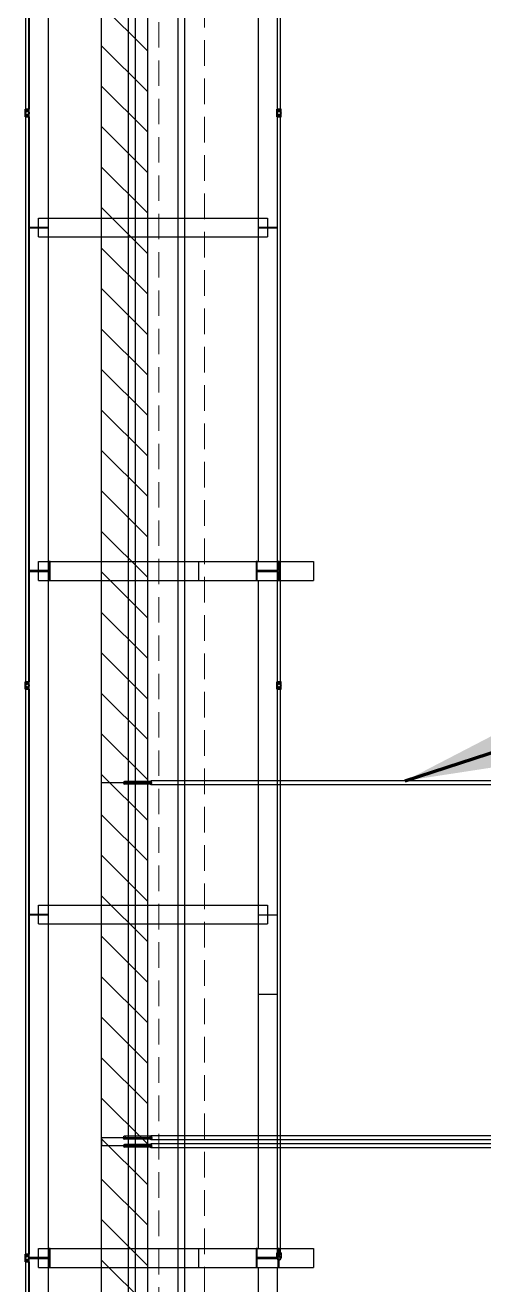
# Model space of a CAD drawing. Header units: inches. Extents: x -430764 to 624329, y 7374 to 217374.
# Drawn here: x 480519 to 493983, y 59030 to 95993 of the extents above; entities that cross this region are included whole.
import ezdxf

# ---------------------------------------------------------------- set-up
doc = ezdxf.new("R2010")
doc.units = ezdxf.units.IN
doc.header["$MEASUREMENT"] = 0
doc.linetypes.add('CABLETRAYLAYOUT-EMBED 2_DWG$0$HIDDEN2', pattern=[0.1875, 0.125, -0.0625])
for name, color, linetype in [('_Auto', 7, 'Continuous'), ('CABLEROUTEPROGRESSUNIT-EMBED 1_DWG$0$DwgTemplate', 7, 'Continuous'), ('Cables', 7, 'Continuous')]:
    doc.layers.add(name, color=color, linetype=linetype)
doc.layers.add('Cable Tray Instruments', color=7, linetype='Continuous', lineweight=13)
doc.layers.add('Cable Tray Power', color=7, linetype='Continuous', lineweight=13)
doc.styles.get("Standard").update_dxf_attribs({"font": 'arial.ttf'})
doc.dimstyles.new('ANSI_L', dxfattribs={"dimtxt": 0.18, "dimasz": 0.18, "dimexe": 0.18, "dimexo": 0.0625, "dimgap": 0.09, "dimtad": 0, "dimtih": 1, "dimtoh": 1, "dimdec": 4, "dimzin": 0, "dimdsep": 46, "dimtxsty": 'Standard', "dimcen": 0.09, "dimadec": 0, "dimazin": 0, "dimtfac": 1, "dimtdec": 4, "dimtofl": 0, "dimtmove": 0, "dimatfit": 3, "dimfxl": 1, "dimtolj": 1, "dimtzin": 0, "dimarcsym": 0})

msp = doc.modelspace()

# ---------------------------------------------------------------- hatches: boundary and pattern name
at = {"layer": 'Cables'}
h = msp.add_hatch(dxfattribs=at)
h.set_pattern_fill('ANSI31', color=3, scale=6720.000123, angle=90)
h.set_pattern_definition([(135, (1296033.8, -273590.2), (-593.9697, -593.9697), [])])
h.paths.add_polyline_path([(482763, 181054), (484107, 181054), (484107, 39657), (482763, 39657)])

# ---------------------------------------------------------------- linework, layer by layer
at = {"layer": 'Cable Tray Instruments', "color": 6, "linetype": 'CABLETRAYLAYOUT-EMBED 2_DWG$0$HIDDEN2', "ltscale": 6000}
msp.add_lwpolyline([(485787, 181054), (485787, 41336), (484443, 41336), (484443, 181054)], dxfattribs=at)
msp.add_lwpolyline([(485787, 41336), (484443, 41336), (484443, 181054), (485787, 181054)], close=True, dxfattribs=at)
at = {"layer": 'Cable Tray Power', "color": 3, "linetype": 'Continuous'}
msp.add_lwpolyline([(482763, 48393), (482763, 51880), (482763, 63110), (482763, 51880), (482763, 48393), (482763, 39657), (484107, 39657)], dxfattribs=at)
at = {"layer": 'CABLEROUTEPROGRESSUNIT-EMBED 1_DWG$0$DwgTemplate', "color": 3, "linetype": 'Continuous'}
for p, q in [((480534, 93529), (480534, 110105)), ((480624, 93529), (480624, 110105)), ((487926, 93529), (487926, 99859)), ((488016, 93529), (488016, 99859)), ((480639, 93529), (480519, 93529)), ((480519, 93529), (480579, 93529)), ((480519, 93305), (480519, 93529)), ((480534, 93481), (480534, 93529)), ((480579, 93529), (480639, 93529)), ((480624, 93481), (480624, 93529)), ((480639, 93305), (480639, 93529)), ((488031, 93529), (487911, 93529)), ((487911, 93529), (487971, 93529)), ((487911, 93305), (487911, 93529)), ((487926, 93481), (487926, 93529)), ((487971, 93529), (488031, 93529)), ((488016, 93481), (488016, 93529)), ((488031, 93305), (488031, 93529)), ((480639, 93305), (480519, 93305)), ((480519, 93305), (480579, 93305)), ((480624, 93481), (480534, 93481)), ((480534, 93481), (480624, 93481)), ((480579, 93481), (480534, 93481)), ((480534, 93481), (480624, 93481)), ((480624, 93353), (480534, 93353)), ((480534, 93353), (480579, 93353)), ((480624, 93353), (480534, 93353)), ((480534, 93353), (480624, 93353)), ((480534, 93305), (480534, 93353)), ((480534, 76729), (480534, 93305)), ((480624, 93481), (480579, 93481)), ((480579, 93353), (480624, 93353)), ((480579, 93305), (480639, 93305)), ((480624, 93305), (480624, 93353)), ((480624, 76729), (480624, 93305)), ((488031, 93305), (487911, 93305)), ((487911, 93305), (487971, 93305)), ((487971, 93481), (487926, 93481)), ((487926, 93481), (488016, 93481)), ((488016, 93481), (487926, 93481)), ((487926, 93481), (488016, 93481)), ((488016, 93353), (487926, 93353)), ((487926, 93353), (488016, 93353)), ((487926, 93305), (487926, 93353)), ((488016, 93353), (487926, 93353)), ((487926, 93353), (487971, 93353)), ((487926, 80254), (487926, 93305)), ((488016, 93481), (487971, 93481)), ((487971, 93353), (488016, 93353)), ((487971, 93305), (488031, 93305)), ((488016, 93305), (488016, 93353)), ((488016, 80254), (488016, 93305)), ((487926, 79699), (487926, 80254)), ((488016, 79699), (488016, 80254)), ((487926, 76729), (487926, 79699)), ((488016, 76729), (488016, 79699)), ((480639, 76729), (480519, 76729)), ((480519, 76729), (480579, 76729)), ((480519, 76505), (480519, 76729)), ((480534, 76681), (480534, 76729)), ((480579, 76681), (480534, 76681)), ((480534, 76681), (480624, 76681)), ((480624, 76681), (480534, 76681)), ((480534, 76681), (480624, 76681)), ((480624, 76553), (480534, 76553)), ((480534, 76553), (480624, 76553)), ((480534, 76505), (480534, 76553)), ((480624, 76553), (480534, 76553)), ((480534, 76553), (480579, 76553)), ((480579, 76729), (480639, 76729)), ((480624, 76681), (480579, 76681)), ((480579, 76553), (480624, 76553)), ((480624, 76681), (480624, 76729)), ((480624, 76505), (480624, 76553)), ((480639, 76505), (480639, 76729)), ((488031, 76729), (487911, 76729)), ((487911, 76729), (487971, 76729)), ((487911, 76505), (487911, 76729)), ((487926, 76681), (487926, 76729)), ((487971, 76681), (487926, 76681)), ((487926, 76681), (488016, 76681)), ((488016, 76681), (487926, 76681)), ((487926, 76681), (488016, 76681)), ((488016, 76553), (487926, 76553)), ((487926, 76553), (487971, 76553)), ((488016, 76553), (487926, 76553)), ((487926, 76553), (488016, 76553)), ((487926, 76505), (487926, 76553)), ((487971, 76729), (488031, 76729)), ((488016, 76681), (487971, 76681)), ((487971, 76553), (488016, 76553)), ((488016, 76681), (488016, 76729)), ((488016, 76505), (488016, 76553)), ((488031, 76505), (488031, 76729)), ((480639, 76505), (480519, 76505)), ((480519, 76505), (480579, 76505)), ((480534, 59929), (480534, 76505)), ((480579, 76505), (480639, 76505)), ((480624, 59929), (480624, 76505)), ((488031, 76505), (487911, 76505)), ((487911, 76505), (487971, 76505)), ((487926, 60094), (487926, 76505)), ((487971, 76505), (488031, 76505)), ((488016, 60094), (488016, 76505)), ((483401, 73761), (482763, 73761)), ((482898, 73761), (482898, 73761)), ((483401, 73761), (483401, 73761)), ((483676, 73761), (483401, 73761)), ((483623, 73803), (483435, 73803)), ((484208, 73803), (483435, 73803)), ((483435, 73803), (483435, 73803)), ((484208, 73719), (483435, 73719)), ((483623, 73719), (483435, 73719)), ((483435, 73719), (483435, 73719)), ((483469, 73761), (483469, 73761)), ((484107, 73803), (483623, 73803)), ((484107, 73719), (483623, 73719)), ((484107, 73761), (483676, 73761)), ((484208, 73803), (484107, 73803)), ((484208, 73719), (484107, 73719)), ((484174, 73761), (484174, 73761)), ((484208, 73818), (484208, 73704)), ((484208, 73791), (484208, 73818)), ((487358, 73818), (484208, 73818)), ((484208, 73803), (484208, 73803)), ((484208, 73803), (484208, 73803)), ((484208, 73730), (484208, 73791)), ((484208, 73704), (484208, 73730)), ((484208, 73719), (484208, 73719)), ((484208, 73719), (484208, 73719)), ((487358, 73704), (484208, 73704)), ((487912, 73818), (487358, 73818)), ((487912, 73704), (487358, 73704)), ((487926, 73818), (487912, 73818)), ((487926, 73704), (487912, 73704)), ((488016, 73818), (487926, 73818)), ((488016, 73704), (487926, 73704)), ((497460, 73818), (488016, 73818)), ((497460, 73704), (488016, 73704)), ((483395, 63345), (482763, 63345)), ((482763, 63345), (482763, 63110)), ((482763, 63345), (482763, 63110)), ((482763, 63345), (482763, 63110)), ((482763, 63345), (482763, 63110)), ((483565, 63345), (483395, 63345)), ((483395, 63345), (483395, 63345)), ((483521, 63387), (483435, 63387)), ((483435, 63387), (483435, 63387)), ((484208, 63387), (483435, 63387)), ((483521, 63303), (483435, 63303)), ((483435, 63303), (483435, 63303)), ((484208, 63303), (483435, 63303)), ((483475, 63345), (483475, 63345)), ((484107, 63387), (483521, 63387)), ((484107, 63303), (483521, 63303)), ((484107, 63345), (483565, 63345)), ((484208, 63303), (484107, 63303)), ((484168, 63345), (484168, 63345)), ((484208, 63402), (484208, 63288)), ((487358, 63402), (484208, 63402)), ((484208, 63305), (484208, 63385)), ((484208, 63288), (484208, 63305)), ((484208, 63303), (484208, 63303)), ((484208, 63303), (484208, 63303)), ((487358, 63288), (484208, 63288)), ((484248, 63345), (484248, 63345)), ((487912, 63402), (487358, 63402)), ((487912, 63288), (487358, 63288)), ((487926, 63402), (487912, 63402)), ((487926, 63288), (487912, 63288)), ((488016, 63402), (487926, 63402)), ((488016, 63288), (487926, 63288)), ((501747, 63402), (488016, 63402)), ((501747, 63288), (488016, 63288)), ((483401, 63110), (482763, 63110)), ((482898, 63110), (482898, 63110)), ((483401, 63110), (483401, 63110)), ((483665, 63110), (483401, 63110)), ((483613, 63152), (483435, 63152)), ((484208, 63152), (483435, 63152)), ((483435, 63152), (483435, 63152)), ((483435, 63068), (483435, 63068)), ((483613, 63068), (483435, 63068)), ((484208, 63068), (483435, 63068)), ((483469, 63110), (483469, 63110)), ((484107, 63152), (483613, 63152)), ((484107, 63068), (483613, 63068)), ((484107, 63110), (483665, 63110)), ((484208, 63152), (484107, 63152)), ((484208, 63068), (484107, 63068)), ((484174, 63110), (484174, 63110)), ((484208, 63167), (484208, 63053)), ((484208, 63142), (484208, 63167)), ((487358, 63167), (484208, 63167)), ((484208, 63152), (484208, 63152)), ((484208, 63152), (484208, 63152)), ((484208, 63078), (484208, 63142)), ((484208, 63053), (484208, 63078)), ((484208, 63068), (484208, 63068)), ((484208, 63068), (484208, 63068)), ((487358, 63053), (484208, 63053)), ((487912, 63167), (487358, 63167)), ((487912, 63053), (487358, 63053)), ((487926, 63167), (487912, 63167)), ((487926, 63053), (487912, 63053)), ((488016, 63167), (487926, 63167)), ((488016, 63053), (487926, 63053)), ((501747, 63167), (488016, 63167)), ((501747, 63053), (488016, 63053)), ((480639, 59929), (480519, 59929)), ((480519, 59929), (480579, 59929)), ((480519, 59705), (480519, 59929)), ((480534, 59881), (480534, 59929)), ((480579, 59929), (480639, 59929)), ((480624, 59881), (480624, 59929)), ((480639, 59705), (480639, 59929)), ((488031, 59966), (487911, 59966)), ((487911, 59966), (487971, 59966)), ((487911, 59817), (487911, 59966)), ((487926, 59918), (487926, 60094)), ((488016, 59918), (487926, 59918)), ((487926, 59918), (488016, 59918)), ((487971, 59918), (487926, 59918)), ((487926, 59918), (488016, 59918)), ((487971, 59966), (488031, 59966)), ((488016, 59918), (487971, 59918)), ((488016, 59918), (488016, 60094)), ((488031, 59966), (488031, 59817)), ((480639, 59705), (480519, 59705)), ((480519, 59705), (480579, 59705)), ((480624, 59881), (480534, 59881)), ((480534, 59881), (480624, 59881)), ((480579, 59881), (480534, 59881)), ((480534, 59881), (480624, 59881)), ((480624, 59753), (480534, 59753)), ((480534, 59753), (480624, 59753)), ((480534, 59705), (480534, 59753)), ((480624, 59753), (480534, 59753)), ((480534, 59753), (480579, 59753)), ((480534, 48542), (480534, 59705)), ((480624, 59881), (480579, 59881)), ((480579, 59753), (480624, 59753)), ((480579, 59705), (480639, 59705)), ((480624, 59705), (480624, 59753)), ((480624, 48542), (480624, 59705))]:
    msp.add_line(p, q, dxfattribs=at)
at = {"layer": 'CABLEROUTEPROGRESSUNIT-EMBED 1_DWG$0$DwgTemplate', "color": 9, "linetype": 'Continuous', "lineweight": 25}
for p, q in [((480638, 100137), (480638, 93529)), ((481192, 100137), (481192, 90057)), ((487358, 99859), (487358, 90057)), ((487912, 99859), (487912, 93529)), ((480638, 93305), (480638, 90057)), ((487912, 93305), (487912, 90057)), ((480915, 90334), (487635, 90334)), ((480915, 89779), (480915, 90334)), ((487635, 90334), (487635, 89779)), ((481192, 90057), (480638, 90057)), ((480638, 90046), (481192, 90046)), ((480638, 90046), (480638, 79977)), ((481192, 90046), (481192, 79977)), ((487912, 90057), (487358, 90057)), ((487358, 90046), (487358, 80254)), ((487358, 90046), (487912, 90046)), ((487912, 90046), (487912, 80254)), ((480915, 89779), (487635, 89779)), ((480915, 79699), (480915, 80254)), ((480915, 80254), (485619, 80254)), ((481219, 80254), (481219, 79987)), ((481253, 80254), (481219, 80254)), ((481253, 79699), (481253, 80254)), ((485619, 80254), (488979, 80254)), ((485619, 79699), (485619, 80254)), ((487297, 80254), (487297, 79699)), ((487331, 80254), (487297, 80254)), ((487331, 79987), (487331, 80254)), ((487939, 80254), (487939, 79987)), ((487973, 80254), (487939, 80254)), ((487973, 79699), (487973, 80254)), ((488979, 80254), (488979, 79699)), ((481219, 79987), (480624, 79987)), ((480624, 79966), (481219, 79966)), ((481192, 79977), (480638, 79977)), ((480638, 79977), (480638, 76729)), ((480638, 79977), (481192, 79977)), ((481192, 79977), (481192, 69897)), ((481219, 79966), (481219, 79699)), ((487939, 79987), (487331, 79987)), ((487331, 79966), (487939, 79966)), ((487331, 79699), (487331, 79966)), ((487939, 79966), (487939, 79699)), ((480915, 79699), (485619, 79699)), ((481219, 79699), (481253, 79699)), ((485619, 79699), (488979, 79699)), ((487297, 79699), (487331, 79699)), ((487358, 79699), (487358, 67545)), ((487912, 79699), (487912, 76729)), ((487939, 79699), (487973, 79699)), ((480638, 76505), (480638, 69897)), ((487912, 76505), (487912, 67545)), ((481192, 69897), (480638, 69897)), ((480638, 69886), (481192, 69886)), ((480638, 69886), (480638, 59929)), ((480915, 70174), (487635, 70174)), ((480915, 69619), (480915, 70174)), ((481192, 69886), (481192, 59817)), ((487358, 69886), (487912, 69886)), ((487358, 69886), (487358, 60094)), ((487635, 70174), (487635, 69619)), ((487912, 69886), (487912, 60094)), ((480915, 69619), (487635, 69619)), ((487912, 67545), (487358, 67545)), ((480915, 59539), (480915, 60094)), ((480915, 60094), (485619, 60094)), ((481219, 60094), (481219, 59827)), ((481253, 60094), (481219, 60094)), ((481253, 59539), (481253, 60094)), ((485619, 59539), (485619, 60094)), ((485619, 60094), (488979, 60094)), ((487297, 60094), (487297, 59539)), ((487331, 60094), (487297, 60094)), ((487331, 59827), (487331, 60094)), ((487973, 60094), (487939, 60094)), ((487939, 60094), (487939, 59827)), ((487973, 59539), (487973, 60094)), ((488979, 60094), (488979, 59539)), ((480638, 59705), (480638, 49737)), ((481219, 59827), (480639, 59827)), ((480639, 59817), (481192, 59817)), ((481192, 59817), (480639, 59817)), ((480639, 59806), (481219, 59806)), ((480915, 59539), (485619, 59539)), ((481192, 59817), (481192, 49737)), ((481219, 59806), (481219, 59539)), ((481219, 59539), (481253, 59539)), ((485619, 59539), (488979, 59539)), ((487297, 59539), (487331, 59539)), ((487939, 59827), (487331, 59827)), ((487331, 59806), (487939, 59806)), ((487331, 59539), (487331, 59806)), ((487358, 59539), (487358, 49737)), ((487912, 59539), (487912, 49737)), ((487939, 59806), (487939, 59539)), ((487939, 59539), (487973, 59539))]:
    msp.add_line(p, q, dxfattribs=at)
at = {"layer": 'CABLEROUTEPROGRESSUNIT-EMBED 1_DWG$0$DwgTemplate', "color": 7, "linetype": 'Continuous'}
for p, q in [((484174, 73761), (483401, 73761)), ((484174, 73761), (483401, 73761)), ((484242, 73761), (483469, 73761)), ((484242, 73761), (483469, 73761)), ((484168, 63345), (483395, 63345)), ((484168, 63345), (483395, 63345)), ((484248, 63345), (483475, 63345)), ((484248, 63345), (483475, 63345)), ((484174, 63110), (483401, 63110)), ((484174, 63110), (483401, 63110)), ((484242, 63110), (483469, 63110)), ((484242, 63110), (483469, 63110))]:
    msp.add_line(p, q, dxfattribs=at)
at = {"layer": 'CABLEROUTEPROGRESSUNIT-EMBED 1_DWG$0$DwgTemplate', "color": 3, "linetype": 'Continuous'}
for centre, radius in [((480579, 93417), 59.8), ((480579, 93417), 59.8), ((480579, 93417), 44.9), ((480579, 93417), 44.9), ((480579, 93417), 44.9), ((487971, 93417), 59.8), ((487971, 93417), 59.8), ((487971, 93417), 44.9), ((487971, 93417), 44.9), ((487971, 93417), 44.9), ((480579, 76617), 59.8), ((480579, 76617), 59.8), ((480579, 76617), 44.9), ((480579, 76617), 44.9), ((480579, 76617), 44.9), ((487971, 76617), 59.8), ((487971, 76617), 59.8), ((487971, 76617), 44.9), ((487971, 76617), 44.9), ((487971, 76617), 44.9), ((480579, 59817), 59.8), ((480579, 59817), 59.8), ((480579, 59817), 44.9), ((480579, 59817), 44.9), ((480579, 59817), 44.9), ((487971, 59817), 44.9), ((487971, 59817), 44.9), ((487971, 59817), 44.9)]:
    msp.add_circle(centre, radius, dxfattribs=at)
for start, end in [(90, 180), (180, 0), (0, 90)]:
    msp.add_arc((487971, 59817), 59.8, start, end, dxfattribs=at)
for centre, major_axis, ratio, start_param, end_param in [((483435, 73761), (0, 42), 0.801247, 0, 1.570796), ((483435, 73761), (0, -42), 0.801247, 4.712389, 6.283185), ((483435, 73761), (0, 42), 0.801247, 4.712389, 6.283185), ((483435, 73761), (0, -42), 0.801247, 0, 1.570796), ((484208, 73761), (0, 42), 0.801247, 0, 1.570796), ((484208, 73761), (0, -42), 0.801247, 4.712389, 6.283185), ((484208, 73761), (0, 42), 0.801247, 4.712389, 6.283185), ((484208, 73761), (0, -42), 0.801247, 0, 1.570796), ((483435, 63345), (0, 42), 0.946559, 0, 1.570796), ((483435, 63345), (0, -42), 0.946559, 4.712389, 6.283185), ((483435, 63345), (0, 42), 0.946559, 4.712389, 6.283185), ((483435, 63345), (0, -42), 0.946559, 0, 1.570796), ((484208, 63345), (0, 42), 0.946559, 0, 1.570796), ((484208, 63345), (0, -42), 0.946559, 4.712389, 6.283185), ((484208, 63345), (0, 42), 0.946559, 4.712389, 6.283185), ((484208, 63345), (0, -42), 0.946559, 0, 1.570796), ((483435, 63110), (0, 42), 0.816271, 0, 1.570796), ((483435, 63110), (0, -42), 0.816271, 4.712389, 6.283185), ((483435, 63110), (0, 42), 0.816271, 4.712389, 6.283185), ((483435, 63110), (0, -42), 0.816271, 0, 1.570796), ((484208, 63110), (0, 42), 0.816271, 0, 1.570796), ((484208, 63110), (0, -42), 0.816271, 4.712389, 6.283185), ((484208, 63110), (0, 42), 0.816271, 4.712389, 6.283185), ((484208, 63110), (0, -42), 0.816271, 0, 1.570796)]:
    msp.add_ellipse(centre, major_axis=major_axis, ratio=ratio, start_param=start_param, end_param=end_param, dxfattribs=at)
at = {"layer": 'Cables'}
for points in [[(483554, 40089), (483554, 181342), (483746, 181342), (483745, 40089)], [(485008, 41336), (485008, 181186), (485201, 181186), (485200, 41336)]]:
    msp.add_lwpolyline(points, dxfattribs=at)
at = {"layer": 'Cables', "color": 3}
msp.add_lwpolyline([(482763, 181054), (484107, 181054), (484107, 39657), (482763, 39657)], close=True, dxfattribs=at)

# ---------------------------------------------------------------- leaders
at = {"layer": '_Auto', "color": 136, "linetype": 'Continuous'}
msp.add_leader([(491674, 73818), (533233, 87366), (539633, 87366)], dimstyle='ANSI_L', override={"dimscale": 1, "dimtxt": 3.175, "dimasz": 3000, "dimgap": 1.5875, "dimtad": 0, "dimlwd": 65535}, dxfattribs=at)

doc.saveas('drawing.dxf')
